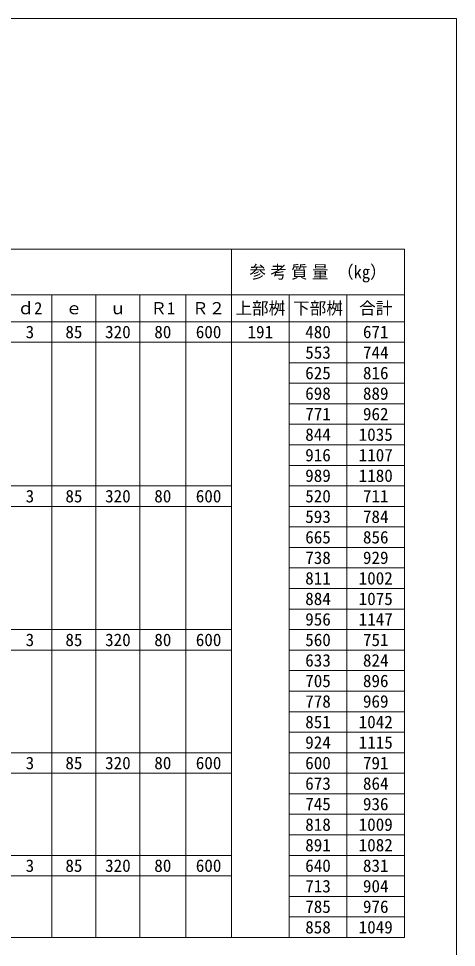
# Model space of a CAD drawing. Units: millimetres, scale not verified. Extents: x 50430 to 75195, y 75514 to 92741.
# Drawn here: x 71511 to 73004, y 79623 to 82791 of the extents above; entities that cross this region are included whole.
import ezdxf
from ezdxf.enums import TextEntityAlignment as Align

# ---------------------------------------------------------------- set-up
doc = ezdxf.new("R2010")
doc.units = ezdxf.units.MM
doc.header["$LTSCALE"] = 25
for name, color, linetype, lineweight in [('DEFPOINTS_3', 8, 'Continuous', 0), ('寸法線', 7, 'Continuous', 9), ('枠', 5, 'Continuous', 5)]:
    doc.layers.add(name, color=color, linetype=linetype, lineweight=lineweight)
doc.styles.add('ＭＳ ゴシック', font='')
doc.styles.add('ＭＳ Ｐゴシック', font='')
doc.styles.get('ＭＳ ゴシック').set_extended_font_data('MS Gothic')
doc.styles.get('ＭＳ Ｐゴシック').set_extended_font_data('MS PGothic')

msp = doc.modelspace()

# ---------------------------------------------------------------- linework, layer by layer
at = {"layer": 'DEFPOINTS_3'}
for p, q in [((70712.84, 81687.47), (72433.72, 81687.47)), ((70712.84, 81127.47), (72237.04, 81127.47)), ((70712.84, 80637.47), (72237.04, 80637.47)), ((70712.84, 80217.47), (72237.04, 80217.47)), ((70712.84, 79867.47), (72237.04, 79867.47))]:
    msp.add_line(p, q, dxfattribs=at)
at = {"layer": '寸法線', "lineweight": 13}
for p, q in [((69230.65, 82004.72), (72827.07, 82004.72)), ((72237.04, 82004.72), (72237.04, 81757.47)), ((72827.07, 82004.72), (72827.07, 81757.47)), ((69230.65, 81849.47), (72827.07, 81849.47)), ((71625.04, 81849.47), (71625.04, 81757.47)), ((71775.04, 81849.47), (71775.04, 81757.47)), ((71925.04, 81849.47), (71925.04, 81757.47)), ((72081.04, 81849.47), (72081.04, 81757.47)), ((72433.72, 81849.47), (72433.72, 81757.47)), ((72630.4, 81849.47), (72630.4, 81757.47)), ((69230.65, 81757.47), (72827.07, 81757.47)), ((71625.04, 81757.47), (71625.04, 80637.47)), ((71775.04, 81757.47), (71775.04, 79657.47)), ((71925.04, 81757.47), (71925.04, 79657.47)), ((72081.04, 81757.47), (72081.04, 80637.47)), ((72237.04, 81757.47), (72237.04, 79657.47)), ((72433.72, 81757.47), (72433.72, 79657.47)), ((72630.4, 81757.47), (72630.4, 79657.47)), ((72827.07, 81757.47), (72827.07, 79657.47)), ((72433.72, 81687.47), (72827.07, 81687.47)), ((72433.72, 81617.47), (72827.07, 81617.47)), ((72433.72, 81547.47), (72827.07, 81547.47)), ((72433.72, 81477.47), (72827.07, 81477.47)), ((72433.72, 81407.47), (72827.07, 81407.47)), ((72433.72, 81337.47), (72827.07, 81337.47)), ((72433.72, 81267.47), (72827.07, 81267.47)), ((69900.65, 81197.47), (72237.04, 81197.47)), ((72433.72, 81197.47), (72827.07, 81197.47)), ((72433.72, 81127.47), (72827.07, 81127.47)), ((72433.72, 81057.47), (72827.07, 81057.47)), ((72433.72, 80987.47), (72827.07, 80987.47)), ((72433.72, 80917.47), (72827.07, 80917.47)), ((72433.72, 80847.47), (72827.07, 80847.47)), ((72433.72, 80777.47), (72827.07, 80777.47)), ((69900.65, 80707.47), (72237.04, 80707.47)), ((72433.72, 80707.47), (72827.07, 80707.47)), ((71625.04, 80637.47), (71625.04, 80287.47)), ((72081.04, 80637.47), (72081.04, 80287.47)), ((72433.72, 80637.47), (72827.07, 80637.47)), ((72433.72, 80567.47), (72827.07, 80567.47)), ((72433.72, 80497.47), (72827.07, 80497.47)), ((72433.72, 80427.47), (72827.07, 80427.47)), ((72433.72, 80357.47), (72827.07, 80357.47)), ((69900.65, 80287.47), (72237.04, 80287.47)), ((71625.04, 80287.47), (71625.04, 80217.47)), ((72081.04, 80287.47), (72081.04, 80217.47)), ((72433.72, 80287.47), (72827.07, 80287.47)), ((71625.04, 80217.47), (71625.04, 79937.47)), ((72081.04, 80217.47), (72081.04, 79937.47)), ((72433.72, 80217.47), (72827.07, 80217.47)), ((72433.72, 80147.47), (72827.07, 80147.47)), ((72433.72, 80077.47), (72827.07, 80077.47)), ((72433.72, 80007.47), (72827.07, 80007.47)), ((69900.65, 79937.47), (72237.04, 79937.47)), ((71625.04, 79937.47), (71625.04, 79867.47)), ((72081.04, 79937.47), (72081.04, 79867.47)), ((72433.72, 79937.47), (72827.07, 79937.47)), ((71625.04, 79867.47), (71625.04, 79657.47)), ((72081.04, 79867.47), (72081.04, 79657.47)), ((72433.72, 79867.47), (72827.07, 79867.47)), ((72433.72, 79797.47), (72827.07, 79797.47)), ((72433.72, 79727.47), (72827.07, 79727.47)), ((70544.65, 79657.47), (72237.04, 79657.47)), ((72237.04, 79657.47), (72827.07, 79657.47))]:
    msp.add_line(p, q, dxfattribs=at)
at = {"layer": '枠', "lineweight": 20}
for p in [(65003.72, 82791.08), (73003.72, 77276.8)]:
    msp.add_line(p, (73003.72, 82791.08), dxfattribs=at)

# ---------------------------------------------------------------- texts
at = {"layer": '寸法線', "style": 'ＭＳ Ｐゴシック', "width": 0.95}
msp.add_text('参 考 質 量  （㎏）', height=43.26, dxfattribs=at).set_placement((72532.06, 81927.09), align=Align.MIDDLE_CENTER)
at = {"layer": '寸法線', "style": 'ＭＳ ゴシック'}
for s, height, p in [('ｄ2', 41.5, (71550.04, 81803.47)), ('Ｒ1', 41.5, (72003.04, 81803.47)), ('Ｒ２', 41.5, (72159.04, 81803.47)), ('上部桝', 41.5, (72335.38, 81803.47)), ('下部桝', 41.5, (72532.06, 81803.47)), ('合計', 41.5, (72728.74, 81803.47)), ('ｅ', 41.5, (71700.04, 81803.47)), ('ｕ', 41.5, (71850.04, 81803.47)), ('3', 42.72, (71550.04, 81722.47)), ('85', 42.72, (71700.04, 81722.47)), ('320', 42.72, (71850.04, 81722.47)), ('80', 42.72, (72003.04, 81722.47)), ('600', 42.72, (72159.04, 81722.47)), ('191', 42.72, (72335.38, 81722.47)), ('480', 42.72, (72532.06, 81722.47)), ('671', 42.72, (72728.74, 81722.47)), ('553', 42.72, (72532.06, 81652.47)), ('744', 42.72, (72728.74, 81652.47)), ('625', 42.72, (72532.06, 81582.47)), ('816', 42.72, (72728.74, 81582.47)), ('698', 42.72, (72532.06, 81512.47)), ('889', 42.72, (72728.74, 81512.47)), ('771', 42.72, (72532.06, 81442.47)), ('962', 42.72, (72728.74, 81442.47)), ('844', 42.72, (72532.06, 81372.47)), ('1035', 42.72, (72728.74, 81372.47)), ('916', 42.72, (72532.06, 81302.47)), ('1107', 42.72, (72728.74, 81302.47)), ('989', 42.72, (72532.06, 81232.47)), ('1180', 42.72, (72728.74, 81232.47)), ('3', 42.72, (71550.04, 81162.47)), ('85', 42.72, (71700.04, 81162.47)), ('320', 42.72, (71850.04, 81162.47)), ('80', 42.72, (72003.04, 81162.47)), ('600', 42.72, (72159.04, 81162.47)), ('520', 42.72, (72532.06, 81162.47)), ('711', 42.72, (72728.74, 81162.47)), ('593', 42.72, (72532.06, 81092.47)), ('784', 42.72, (72728.74, 81092.47)), ('665', 42.72, (72532.06, 81022.47)), ('856', 42.72, (72728.74, 81022.47)), ('738', 42.72, (72532.06, 80952.47)), ('929', 42.72, (72728.74, 80952.47)), ('811', 42.72, (72532.06, 80882.47)), ('1002', 42.72, (72728.74, 80882.47)), ('884', 42.72, (72532.06, 80812.47)), ('1075', 42.72, (72728.74, 80812.47)), ('956', 42.72, (72532.06, 80742.47)), ('1147', 42.72, (72728.74, 80742.47)), ('3', 42.72, (71550.04, 80672.47)), ('85', 42.72, (71700.04, 80672.47)), ('320', 42.72, (71850.04, 80672.47)), ('80', 42.72, (72003.04, 80672.47)), ('600', 42.72, (72159.04, 80672.47)), ('560', 42.72, (72532.06, 80672.47)), ('751', 42.72, (72728.74, 80672.47)), ('633', 42.72, (72532.06, 80602.47)), ('824', 42.72, (72728.74, 80602.47)), ('705', 42.72, (72532.06, 80532.47)), ('896', 42.72, (72728.74, 80532.47)), ('778', 42.72, (72532.06, 80462.47)), ('969', 42.72, (72728.74, 80462.47)), ('851', 42.72, (72532.06, 80392.47)), ('1042', 42.72, (72728.74, 80392.47)), ('924', 42.72, (72532.06, 80322.47)), ('1115', 42.72, (72728.74, 80322.47)), ('3', 42.72, (71550.04, 80252.47)), ('85', 42.72, (71700.04, 80252.47)), ('320', 42.72, (71850.04, 80252.47)), ('80', 42.72, (72003.04, 80252.47)), ('600', 42.72, (72159.04, 80252.47)), ('600', 42.72, (72532.06, 80252.47)), ('791', 42.72, (72728.74, 80252.47)), ('673', 42.72, (72532.06, 80182.47)), ('864', 42.72, (72728.74, 80182.47)), ('745', 42.72, (72532.06, 80112.47)), ('936', 42.72, (72728.74, 80112.47)), ('818', 42.72, (72532.06, 80042.47)), ('1009', 42.72, (72728.74, 80042.47)), ('891', 42.72, (72532.06, 79972.47)), ('1082', 42.72, (72728.74, 79972.47)), ('3', 42.72, (71550.04, 79902.47)), ('85', 42.72, (71700.04, 79902.47)), ('320', 42.72, (71850.04, 79902.47)), ('80', 42.72, (72003.04, 79902.47)), ('600', 42.72, (72159.04, 79902.47)), ('640', 42.72, (72532.06, 79902.47)), ('831', 42.72, (72728.74, 79902.47)), ('713', 42.72, (72532.06, 79832.47)), ('904', 42.72, (72728.74, 79832.47)), ('785', 42.72, (72532.06, 79762.47)), ('976', 42.72, (72728.74, 79762.47)), ('858', 42.72, (72532.06, 79692.47)), ('1049', 42.72, (72728.74, 79692.47))]:
    msp.add_text(s, height=height, dxfattribs=at).set_placement(p, align=Align.MIDDLE_CENTER)

doc.saveas('drawing.dxf')
